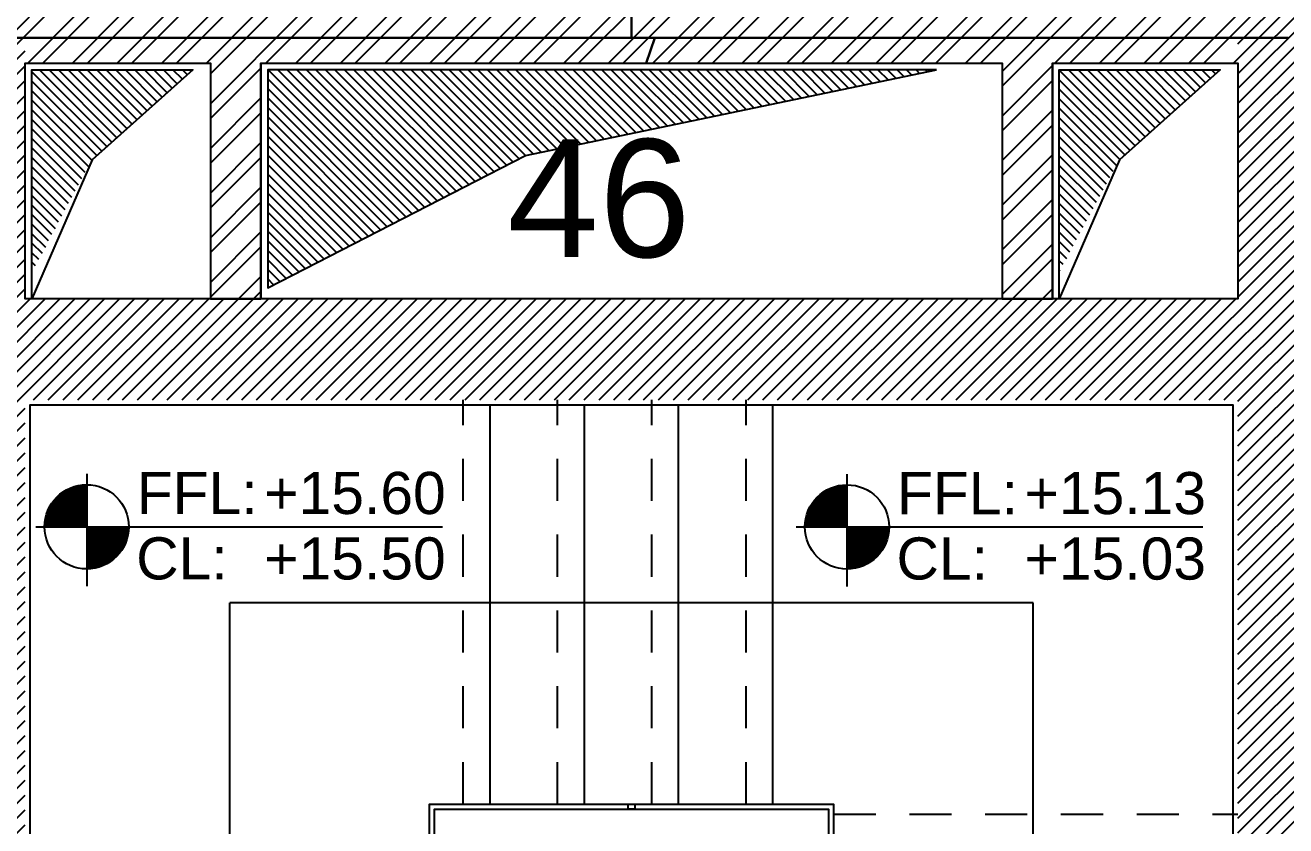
# Model space of a CAD drawing. Extents: x 0 to 47, y -4.1 to 58.5.
# Drawn here: x 11.878 to 15.621, y 15.986 to 18.362 of the extents above; entities that cross this region are included whole.
import ezdxf
from ezdxf.enums import TextEntityAlignment as Align

# ---------------------------------------------------------------- set-up
doc = ezdxf.new("R2010")
doc.units = 0
doc.header["$MEASUREMENT"] = 0
doc.linetypes.add('HIDDEN2', pattern=[0.1875, 0.125, -0.0625])
doc.layers.get('0').update_dxf_attribs({"linetype": 'CONTINUOUS'})
for name, color, linetype in [('A-ANNO-LEVL', 3, 'CONTINUOUS'), ('A-AREAS', 6, 'CONTINUOUS'), ('A-AREAS-TXT', 6, 'CONTINUOUS'), ('A-FLOR-HRAL', 15, 'CONTINUOUS'), ('A-FLOR-STRS', 40, 'CONTINUOUS'), ('A-FLOR-STRS-ARO', 1, 'CONTINUOUS'), ('A-HATCH-CONC', 8, 'CONTINUOUS'), ('A-HATCH-WALL', 8, 'CONTINUOUS'), ('A-PLASTER', 8, 'CONTINUOUS'), ('A-PROJ1H', 9, 'HIDDEN2'), ('a-shaft', 251, 'CONTINUOUS'), ('A-WALL', 4, 'CONTINUOUS')]:
    doc.layers.add(name, color=color, linetype=linetype)
doc.styles.add('A100-STEXT', font='Arial Regular.ttf', dxfattribs={"height": 0.25})
doc.styles.add('BLOCK', font='Arial Regular.ttf', dxfattribs={"width": 0.8, "height": 0.25})
pattern_1 = [(315, (9e-11, -5e-11), (0.014142136, 0.014142136), [])]

# ---------------------------------------------------------------- blocks, each defined once
blk = doc.blocks.new('LVTAG_P')
for p, q in [((0, 0.003136), (0, -0.003532)), ((-0.003011, 0), (0.021132, 0))]:
    blk.add_line(p, q)
at = {"const_width": 0.0025}
for points in [[(0, 0.00125, 0.414214), (-0.00125, 0, 1)], [(0, -0.00125, 0.414214), (0.00125, 0, 1)]]:
    blk.add_lwpolyline(points, format="xyb", dxfattribs=at)
blk.add_circle((0, 0), 0.0025)
at = {"style": 'BLOCK'}
for s, p in [('FFL:', (0.00297, 0.000756)), ('CL:', (0.002938, -0.003124))]:
    blk.add_text(s, height=0.0025, dxfattribs=at).set_placement(p)
for p in [(0.010543, 0.000759), (0.010543, -0.003129)]:
    blk.add_attdef('+00.00', p, '', height=0.0025, dxfattribs=at)

msp = doc.modelspace()

# ---------------------------------------------------------------- hatches: boundary and pattern name
at = {"layer": 'A-HATCH-CONC'}
h = msp.add_hatch(dxfattribs=at)
h.set_pattern_fill('ANSI31', color=256, scale=0.25, style=0)
h.paths.add_polyline_path([(15.77837, 19.28), (15.47837, 19.28), (15.47837, 17.55), (11.87837, 17.55), (11.87837, 19.28), (11.57837, 19.28), (11.57837, 11.65), (11.87837, 11.65), (11.87837, 17.25), (15.47837, 17.25), (15.47837, 11.65), (15.77837, 11.65)])
at = {"layer": 'A-HATCH-WALL'}
h = msp.add_hatch(dxfattribs=at)
h.set_pattern_fill('ANSI32', color=256, scale=0.25, style=0)
h.paths.add_polyline_path([(14.88837, 22.5262), (12.46837, 22.5262), (12.46837, 22.2262), (13.60337, 22.2262), (13.60337, 18.4), (11.87837, 18.4), (11.87837, 18.25), (12.42837, 18.25), (12.42837, 17.55), (12.57837, 17.55), (12.57837, 18.25), (14.77837, 18.25), (14.77837, 17.55), (14.92837, 17.55), (14.92837, 18.25), (15.47837, 18.25), (15.47837, 18.4), (13.75337, 18.4), (13.75337, 22.2262), (14.88837, 22.2262)])
h.paths.add_polyline_path([(14.73837, 22.3762), (14.73837, 22.3262), (12.61837, 22.3262), (12.61837, 22.3762)], flags=16)
at = {"layer": 'a-shaft'}
h = msp.add_hatch(dxfattribs=at)
h.set_pattern_fill('_USER', color=256, scale=0.02, angle=315, style=0, pattern_type=0)
h.set_pattern_definition(pattern_1)
h.paths.add_polyline_path([(12.37599, 18.23), (11.89837, 18.23), (11.89837, 17.62965), (12.07679, 17.96252)])
h = msp.add_hatch(dxfattribs=at)
h.set_pattern_fill('_USER', color=256, scale=0.02, angle=315, style=0, pattern_type=0)
h.set_pattern_definition([(315, (9e-11, -3.8e-05), (0.014142136, 0.014142136), [])])
h.paths.add_polyline_path([(14.58408, 18.22996), (12.59837, 18.22996), (12.59837, 17.58272), (13.36382, 17.97605)])
h = msp.add_hatch(dxfattribs=at)
h.set_pattern_fill('_USER', color=256, scale=0.02, angle=315, style=0, pattern_type=0)
h.set_pattern_definition(pattern_1)
h.paths.add_polyline_path([(15.42599, 18.23), (14.94837, 18.23), (14.94837, 17.62965), (15.12679, 17.96252)])

# ---------------------------------------------------------------- linework, layer by layer
at = {"layer": 'A-AREAS'}
for points in [[(10.50337, 9.825), (10.50337, 11.725), (11.02795, 11.725), (11.00337, 11.8), (10.32837, 11.8), (10.32837, 12.8), (10.92837, 12.8), (10.92837, 11.8), (11.07837, 11.8), (11.07837, 12.8), (11.57837, 12.8), (11.57837, 11.8), (11.00337, 11.8), (11.02795, 11.725), (11.72837, 11.725), (11.72837, 17.4), (11.72837, 18.325), (13.67837, 18.325), (13.67837, 22.5962), (11.50837, 22.5962), (11.50837, 20.75), (3.85837, 20.75)], [(15.84837, 22.5962), (13.67837, 22.5962), (13.67837, 18.325), (15.62837, 18.325)], [(15.62837, 18.325), (13.7472, 18.325), (13.72158, 18.25), (14.77837, 18.25), (14.77837, 17.55), (14.92837, 17.55), (14.92837, 18.25), (15.47837, 18.25), (15.47837, 17.55), (11.87837, 17.55), (11.87837, 18.25), (12.42837, 18.25), (12.42837, 17.55), (12.57837, 17.55), (12.57837, 18.25), (13.72158, 18.25), (13.7472, 18.325), (11.72837, 18.325), (11.72837, 17.4), (11.72837, 11.725), (10.50337, 11.725), (10.50337, 9.825)]]:
    msp.add_lwpolyline(points, dxfattribs=at)
msp.add_lwpolyline([(15.47837, 18.25), (15.47837, 17.55), (11.87837, 17.55), (11.87837, 18.25), (12.42837, 18.25), (12.42837, 17.55), (12.57837, 17.55), (12.57837, 18.25), (14.77837, 18.25), (14.77837, 17.55), (14.92837, 17.55), (14.92837, 18.25)], close=True, dxfattribs=at)
at = {"layer": 'A-FLOR-HRAL'}
for points in [[(13.07837, 15.1), (13.07837, 16.05), (14.27837, 16.05), (14.27837, 14.15), (13.07837, 14.15), (13.07837, 15.07787)], [(13.09337, 15.09291), (13.09337, 16.035), (14.26337, 16.035), (14.26337, 14.165), (13.09337, 14.165), (13.09337, 15.07078)]]:
    msp.add_lwpolyline(points, dxfattribs=at)
msp.add_lwpolyline([(13.68837, 16.035), (13.66837, 16.035), (13.66837, 16.05), (13.68837, 16.05)], close=True, dxfattribs=at)
at = {"layer": 'A-FLOR-STRS'}
for p, q in [((13.25837, 16.05), (13.25837, 17.235)), ((13.53837, 16.05), (13.53837, 17.235)), ((13.81837, 16.05), (13.81837, 17.235)), ((14.09837, 16.05), (14.09837, 17.235))]:
    msp.add_line(p, q, dxfattribs=at)
at = {"layer": 'A-FLOR-STRS-ARO'}
for p, q in [((14.87087, 16.6475), (12.48587, 16.6475)), ((12.48587, 15.455), (12.48587, 16.6475)), ((14.87087, 14.26), (14.87087, 16.6475))]:
    msp.add_line(p, q, dxfattribs=at)
at = {"layer": 'A-PLASTER'}
msp.add_lwpolyline([(14.37837, 12.95), (14.37837, 12.965), (11.89337, 12.965), (11.89337, 17.235), (15.46337, 17.235), (15.46337, 12.965), (15.37837, 12.965), (15.37837, 12.95)], dxfattribs=at)
at = {"layer": 'A-PROJ1H'}
for p, q in [((13.17837, 16.05), (13.17837, 17.25)), ((13.45837, 16.05), (13.45837, 17.25)), ((13.73837, 16.05), (13.73837, 17.25)), ((14.01837, 16.05), (14.01837, 17.25)), ((14.27837, 16.02), (15.47837, 16.02))]:
    msp.add_line(p, q, dxfattribs=at)
at = {"layer": 'a-shaft'}
for points in [[(11.89837, 17.55), (11.89837, 18.23), (12.37599, 18.23), (12.07679, 17.96252)], [(14.58408, 18.23), (12.59837, 18.23), (12.59837, 17.58276), (13.36382, 17.97608)], [(14.94837, 17.55), (14.94837, 18.23), (15.42599, 18.23), (15.12679, 17.96252)]]:
    msp.add_lwpolyline(points, close=True, dxfattribs=at)
at = {"layer": 'A-WALL'}
for p, q in [((11.87837, 18.25), (12.42837, 18.25)), ((12.42837, 18.25), (12.42837, 17.55)), ((12.57837, 18.25), (14.77837, 18.25)), ((12.57837, 18.25), (12.57837, 17.55)), ((14.77837, 18.25), (14.77837, 17.55)), ((14.92837, 18.25), (15.47837, 18.25)), ((14.92837, 18.25), (14.92837, 17.55))]:
    msp.add_line(p, q, dxfattribs=at)

# ---------------------------------------------------------------- block references
at = {"layer": 'A-ANNO-LEVL'}
ref = msp.add_blockref('LVTAG_P', (12.06084, 16.87329), dxfattribs=dict(at, xscale=49.99999999999997, yscale=49.99999999999997, zscale=49.99999999999997))
ref.add_attrib('+00.00', '+15.60', (12.58797, 16.91123), dxfattribs={"layer": '0', "height": 0.125, "rotation": 360, "style": 'BLOCK'})
ref.add_attrib('+00.00', '+15.50', (12.58797, 16.71686), dxfattribs={"layer": '0', "height": 0.125, "rotation": 360, "style": 'BLOCK'})
ref = msp.add_blockref('LVTAG_P', (14.31812, 16.87299), dxfattribs=dict(at, xscale=49.99999999999997, yscale=49.99999999999997, zscale=49.99999999999997))
ref.add_attrib('+00.00', '+15.13', (14.84525, 16.91093), dxfattribs={"layer": '0', "height": 0.125, "rotation": 360, "style": 'BLOCK'})
ref.add_attrib('+00.00', '+15.03', (14.84525, 16.71655), dxfattribs={"layer": '0', "height": 0.125, "rotation": 360, "style": 'BLOCK'})

# ---------------------------------------------------------------- texts
at = {"layer": 'A-AREAS-TXT', "style": 'A100-STEXT'}
msp.add_text('46', height=0.35, dxfattribs=at).set_placement((13.58171, 17.6741), align=Align.CENTER)

doc.saveas('drawing.dxf')
